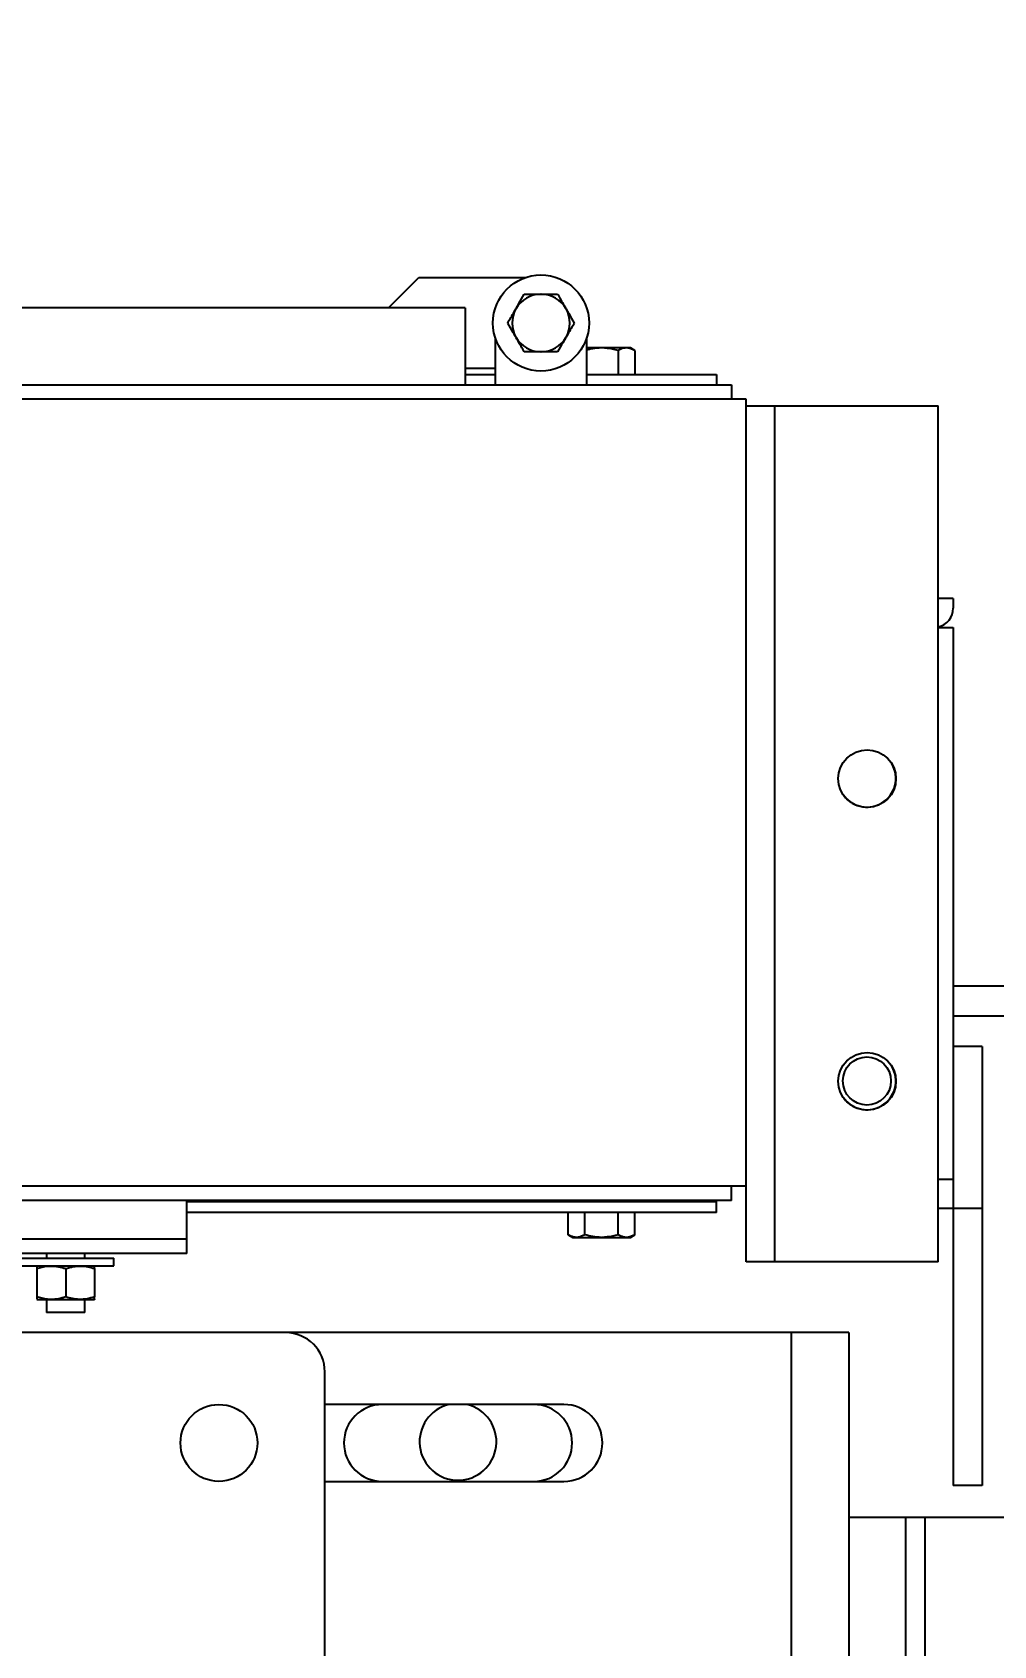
# Model space of a CAD drawing. Header units: millimetres. Extents: x 1293 to 41893, y 1011 to 26911.
# Drawn here: x 13553.6 to 13765.4, y 15228.9 to 15584.3 of the extents above; entities that cross this region are included whole.
import ezdxf

# ---------------------------------------------------------------- set-up
doc = ezdxf.new("R2010")
doc.units = ezdxf.units.MM
doc.header["$LTSCALE"] = 50
doc.layers.add('CAPA_1', color=7, linetype='Continuous')
doc.layers.add('STRUC', color=4, linetype='Continuous')
doc.styles.add('SLDTEXTSTYLE0', font='TXT', dxfattribs={"width": 0.75})
doc.dimstyles.new('SLDDIMSTYLE0', dxfattribs={"dimtxt": 100, "dimasz": 100, "dimexe": 0, "dimexo": 0.0625, "dimgap": 25, "dimtad": 2, "dimdec": 0, "dimlfac": 1.5, "dimrnd": 1e-09, "dimzin": 12, "dimdsep": 46, "dimtxsty": 'SLDTEXTSTYLE0', "dimsah": 1, "dimcen": 0.09, "dimadec": 0, "dimazin": 3, "dimtfac": 1, "dimtdec": 0, "dimtofl": 0, "dimtmove": 0, "dimatfit": 3, "dimfxl": 1, "dimfrac": 2, "dimtolj": 1, "dimtzin": 12, "dimarcsym": 0})

# ---------------------------------------------------------------- blocks, each defined once
blk = doc.blocks.new('_D_18')
at = {"layer": 'CAPA_1', "transparency": 16777216}
for p, q in [((6530.12, 15837.67), (6530.12, 16976.53)), ((16745.16, 15322.37), (16745.16, 16976.53)), ((6530.12, 16926.53), (16745.16, 16926.53))]:
    blk.add_line(p, q, dxfattribs=at)
for points in [[(6530.12, 16926.53), (6630.12, 16911.14), (6630.12, 16941.91)], [(16745.16, 16926.53), (16645.16, 16941.91), (16645.16, 16911.14)]]:
    blk.add_solid(points, dxfattribs=at)
at = {"layer": 'CAPA_1', "transparency": 16777216, "insert": (11452.92, 17055.44), "char_height": 100, "attachment_point": 1, "style": 'SLDTEXTSTYLE0'}
blk.add_mtext('15323', dxfattribs=at)

msp = doc.modelspace()

# ---------------------------------------------------------------- linework, layer by layer
at = {"color": 7, "linetype": 'Continuous', "lineweight": 25}
for p, q in [((13632.0721537, 15523.598636), (13638.7388204, 15530.2653026)), ((13638.7388204, 15530.2653026), (13662.2070499, 15530.2653026)), ((13665.7244187, 15526.6153026), (13665.6198887, 15526.6153026)), ((13649.0054871, 15523.598636), (13299.6721537, 15523.598636)), ((13649.0054871, 15523.598636), (13649.0054871, 15506.6653026)), ((13660.1990249, 15523.4855654), (13660.1467599, 15523.3950398)), ((13671.1975475, 15523.3950398), (13671.1452825, 15523.4855654)), ((13655.6721537, 15506.6653026), (13655.6721537, 15516.8001988)), ((13660.1467599, 15517.1355654), (13660.1990249, 15517.0450398)), ((13671.1452825, 15517.0450398), (13671.1975475, 15517.1355654)), ((13675.6721537, 15516.8001988), (13675.6721537, 15506.6653026)), ((13665.6198887, 15513.9153026), (13665.7244187, 15513.9153026)), ((13685.3557022, 15514.7729826), (13675.6721537, 15514.7729826)), ((13682.6716613, 15514.2059477), (13682.6716613, 15508.9513026)), ((13686.3378355, 15514.2059477), (13685.3557022, 15514.7729826)), ((13686.3378355, 15514.2059477), (13686.3378355, 15508.9513026)), ((13655.6721537, 15510.2653026), (13649.0054871, 15510.2653026)), ((13649.0054871, 15508.9513026), (13655.6721537, 15508.9513026)), ((13675.6721537, 15508.9513026), (13704.3388204, 15508.9513026)), ((13704.3388204, 15508.9513026), (13704.3388204, 15506.6653026)), ((11160.0054871, 15506.6653026), (13707.6721537, 15506.6653026)), ((13707.6721537, 15506.6653026), (13707.6721537, 15503.4903026)), ((13710.8471537, 15503.4903026), (11156.8304871, 15503.4903026)), ((13710.8471537, 15313.4919693), (13710.8471537, 15503.4903026)), ((13710.8471537, 15501.998636), (13753.1804871, 15501.998636)), ((13717.1971537, 15313.4919693), (13717.1971537, 15501.998636)), ((13753.1804871, 15313.4919693), (13753.1804871, 15501.998636)), ((13756.4601497, 15374.2452064), (14284.393483, 15374.2452064)), ((13710.8471537, 15330.1569693), (11156.8304871, 15330.1569693)), ((13707.6721537, 15326.9819693), (13707.6721537, 15330.1569693)), ((13707.6721537, 15326.9819693), (11160.0054871, 15326.9819693)), ((13587.6721537, 15315.3403026), (13587.6721537, 15326.9819693)), ((13704.3388204, 15326.6653026), (13587.6721537, 15326.6653026)), ((13704.3388204, 15324.3793026), (13587.6721537, 15324.3793026)), ((13671.6731386, 15319.4413242), (13671.6731386, 15324.3793026)), ((13674.7721537, 15326.9819693), (13674.7721537, 15326.6653026)), ((13675.3393129, 15319.4413242), (13675.3393129, 15324.3793026)), ((13682.6716613, 15319.4413242), (13682.6716613, 15324.3793026)), ((13683.2388204, 15326.6653026), (13683.2388204, 15326.9819693)), ((13686.3378355, 15319.4413242), (13686.3378355, 15324.3793026)), ((13704.3388204, 15324.3793026), (13704.3388204, 15326.9819693)), ((13587.6721537, 15318.5153026), (13161.0054871, 15318.5153026)), ((13671.6731386, 15319.4413242), (13672.655272, 15318.8742893)), ((13672.655272, 15318.8742893), (13685.3557022, 15318.8742893)), ((13685.3557022, 15318.8742893), (13686.3378355, 15319.4413242)), ((13587.6721537, 15315.3403026), (13161.0054871, 15315.3403026)), ((13550.4221537, 15314.2819693), (13571.5888204, 15314.2819693)), ((13556.7721537, 15315.3403026), (13556.7721537, 15314.2819693)), ((13565.2388204, 15314.2819693), (13565.2388204, 15315.3403026)), ((13571.5888204, 15312.588636), (13571.5888204, 15314.2819693)), ((13753.1804871, 15313.4919693), (13710.8471537, 15313.4919693)), ((13550.4221537, 15312.588636), (13571.5888204, 15312.588636)), ((13554.6554871, 15311.9940938), (13554.6554871, 15305.7748448)), ((13561.0060459, 15311.9940938), (13561.0060459, 15305.7748448)), ((13567.3554871, 15312.561315), (13567.3081657, 15312.588636)), ((13567.3554871, 15311.99428), (13567.3554871, 15305.7746586)), ((13554.6554871, 15305.2076236), (13554.7028084, 15305.1803026)), ((13554.7028084, 15305.1803026), (13567.2946503, 15305.1803026)), ((13556.7721537, 15305.1803026), (13556.7721537, 15302.3153026)), ((13565.2388204, 15302.3153026), (13556.7721537, 15302.3153026)), ((13565.2388204, 15302.3153026), (13565.2388204, 15305.1803026)), ((13733.4434895, 15297.9013026), (13473.0768228, 15297.9013026)), ((13720.7434895, 15297.9013026), (13720.7434895, 14644.6293026)), ((13733.4434895, 15297.9013026), (13733.4434895, 15102.9319693)), ((13618.0768228, 15204.6293026), (13618.0768228, 15289.234636)), ((13670.7434895, 15282.0653026), (13618.0768228, 15282.0653026)), ((13618.0768228, 15265.1319693), (13670.7434895, 15265.1319693))]:
    msp.add_line(p, q, dxfattribs=at)
for centre, radius in [((13665.6721537, 15520.2653026), 10.5833333), ((13737.5138204, 15419.9119693), 6.35), ((13737.5138204, 15353.2453026), 6.35), ((13594.7434895, 15273.598636), 8.4666667)]:
    msp.add_circle(centre, radius, dxfattribs=at)
for centre, radius, start, end in [((13665.6721537, 15520.2653026), 6.3502151, 90.471574246, 149.528425754), ((13665.6721537, 15520.2653026), 6.3502151, 30.471574246, 89.528425754), ((13665.6721537, 15520.2653026), 6.3502151, 150.471574246, 209.528425754), ((13665.6721537, 15520.2653026), 6.3502151, 330.471574246, 29.528425754), ((13665.6721537, 15520.2653026), 6.3502151, 210.471574246, 269.528425754), ((13665.6721537, 15520.2653026), 6.3502151, 270.471574246, 329.528425754), ((13609.4101562, 15289.234636), 8.6666667, 0, 90), ((13630.7434895, 15273.598636), 8.4666667, 90, 270), ((13664.0768228, 15273.598636), 8.4666667, 270, 90), ((13670.7434895, 15273.598636), 8.4666667, 270, 90)]:
    msp.add_arc(centre, radius, start, end, dxfattribs=at)
for points, knots in [([(13660.1990249, 15523.4855654), (13660.4041432, 15523.8408408), (13661.0160857, 15524.9007562), (13661.6106852, 15525.9306327), (13662.0059795, 15526.6153026)], [0, 0, 0, 0, 0.3351922062, 1, 1, 1, 1]), ([(13662.0059795, 15526.6153026), (13662.4306534, 15526.6153026), (13663.6116315, 15526.6153026), (13664.8358763, 15526.6153026), (13665.6198887, 15526.6153026)], [0, 0, 0, 0, 0.3595950484, 1, 1, 1, 1]), ([(13665.7244187, 15526.6153026), (13666.3483193, 15526.6153026), (13667.5728074, 15526.6153026), (13668.7573386, 15526.6153026), (13669.3383279, 15526.6153026)], [0, 0, 0, 0, 0.5095195514, 1, 1, 1, 1]), ([(13669.3383279, 15526.6153026), (13669.4525774, 15526.4174168), (13670.0408494, 15525.3984998), (13670.6524567, 15524.3391649), (13671.1452825, 15523.4855654)], [0, 0, 0, 0, 0.1942119601, 1, 1, 1, 1]), ([(13658.3398053, 15520.2653026), (13658.4540548, 15520.4631885), (13659.0423268, 15521.4821055), (13659.6539341, 15522.5414404), (13660.1467599, 15523.3950398)], [0, 0, 0, 0, 0.1942119601, 1, 1, 1, 1]), ([(13671.1975475, 15523.3950398), (13671.4026659, 15523.0397644), (13672.0146083, 15521.9798491), (13672.6092078, 15520.9499726), (13673.0045022, 15520.2653026)], [0, 0, 0, 0, 0.3351922062, 1, 1, 1, 1]), ([(13660.1467599, 15517.1355654), (13659.9416416, 15517.4908408), (13659.3296992, 15518.5507562), (13658.7350997, 15519.5806327), (13658.3398053, 15520.2653026)], [0, 0, 0, 0, 0.3351922062, 1, 1, 1, 1]), ([(13673.0045022, 15520.2653026), (13672.8902527, 15520.0674168), (13672.3019807, 15519.0484998), (13671.6903734, 15517.9891649), (13671.1975475, 15517.1355654)], [0, 0, 0, 0, 0.1942119601, 1, 1, 1, 1]), ([(13662.0059795, 15513.9153026), (13661.8917301, 15514.1131885), (13661.3034581, 15515.1321055), (13660.6918508, 15516.1914404), (13660.1990249, 15517.0450398)], [0, 0, 0, 0, 0.19421196006, 1, 1, 1, 1]), ([(13671.1452825, 15517.0450398), (13670.9401642, 15516.6897644), (13670.3282218, 15515.6298491), (13669.7336223, 15514.5999726), (13669.3383279, 15513.9153026)], [0, 0, 0, 0, 0.3351922062, 1, 1, 1, 1]), ([(13665.6198887, 15513.9153026), (13664.9959881, 15513.9153026), (13663.7715001, 15513.9153026), (13662.5869689, 15513.9153026), (13662.0059795, 15513.9153026)], [0, 0, 0, 0, 0.5095195514, 1, 1, 1, 1]), ([(13669.3383279, 15513.9153026), (13668.9136541, 15513.9153026), (13667.7326759, 15513.9153026), (13666.5084312, 15513.9153026), (13665.7244187, 15513.9153026)], [0, 0, 0, 0, 0.3595950484, 1, 1, 1, 1]), ([(13678.9532221, 15514.7729826), (13678.3289663, 15514.7428314), (13677.2179065, 15514.6891679), (13676.1430816, 15514.4065561), (13675.6721537, 15514.2827314)], [0, 0, 0, 0, 0.56185615, 1, 1, 1, 1]), ([(13682.6716613, 15514.2059477), (13682.2469874, 15514.3221049), (13681.0660093, 15514.6451271), (13679.8417645, 15514.7230685), (13679.0577521, 15514.7729826)], [0, 0, 0, 0, 0.3595950484, 1, 1, 1, 1]), ([(13684.4786159, 15514.7729826), (13684.2734975, 15514.758273), (13683.6615551, 15514.7143889), (13683.0669556, 15514.4089835), (13682.6716613, 15514.2059477)], [0, 0, 0, 0, 0.3351922062, 1, 1, 1, 1]), ([(13686.3378355, 15514.2059477), (13686.223586, 15514.2701695), (13685.635314, 15514.6008484), (13685.0237067, 15514.696172), (13684.5308809, 15514.7729826)], [0, 0, 0, 0, 0.1942119601, 1, 1, 1, 1]), ([(13673.4800933, 15318.8742893), (13673.2749749, 15318.8889989), (13672.6630325, 15318.9328831), (13672.068433, 15319.2382884), (13671.6731386, 15319.4413242)], [0, 0, 0, 0, 0.3351922062, 1, 1, 1, 1]), ([(13675.3393129, 15319.4413242), (13675.2250634, 15319.3771024), (13674.6367914, 15319.0464235), (13674.0251841, 15318.9510999), (13673.5323583, 15318.8742893)], [0, 0, 0, 0, 0.1942119601, 1, 1, 1, 1]), ([(13678.9532221, 15318.8742893), (13678.3293215, 15318.9066846), (13677.1048334, 15318.9702647), (13675.9203022, 15319.2863101), (13675.3393129, 15319.4413242)], [0, 0, 0, 0, 0.5095195514, 1, 1, 1, 1]), ([(13682.6716613, 15319.4413242), (13682.2469874, 15319.3251671), (13681.0660093, 15319.0021449), (13679.8417645, 15318.9242034), (13679.0577521, 15318.8742893)], [0, 0, 0, 0, 0.3595950484, 1, 1, 1, 1]), ([(13684.4786159, 15318.8742893), (13684.2734975, 15318.8889989), (13683.6615551, 15318.9328831), (13683.0669556, 15319.2382884), (13682.6716613, 15319.4413242)], [0, 0, 0, 0, 0.3351922062, 1, 1, 1, 1]), ([(13686.3378355, 15319.4413242), (13686.223586, 15319.3771024), (13685.635314, 15319.0464235), (13685.0237067, 15318.9510999), (13684.5308809, 15318.8742893)], [0, 0, 0, 0, 0.1942119601, 1, 1, 1, 1]), ([(13554.6554871, 15312.541139), (13554.6554871, 15312.547672), (13554.6554871, 15312.5975192), (13554.6554871, 15312.4149596), (13554.6554871, 15312.1352367), (13554.6554871, 15311.9940938)], [0, 0, 0, 0, 0.0695277356, 0.5305013379, 1, 1, 1, 1]), ([(13554.6554871, 15311.9940938), (13555.4220837, 15312.2115463), (13556.7110354, 15312.5771699), (13558.5957914, 15312.5754363), (13559.9445691, 15312.3283499), (13560.7407363, 15312.077639), (13561.0060459, 15311.9940938)], [0, 0, 0, 0, 0.3661794341, 0.6156922034, 0.8719357593, 1, 1, 1, 1]), ([(13561.0060459, 15311.9940938), (13561.557157, 15312.1579183), (13562.6713296, 15312.4891197), (13564.3220764, 15312.6103022), (13565.9000303, 15312.432517), (13566.8673803, 15312.1412486), (13567.3554871, 15311.99428)], [0, 0, 0, 0, 0.2646176718, 0.5349733347, 0.76535622725, 1, 1, 1, 1]), ([(13567.3554871, 15311.99428), (13567.3554871, 15312.1645213), (13567.3554871, 15312.4861824), (13567.3554871, 15312.5234678), (13567.3554871, 15312.5410197)], [0, 0, 0, 0, 0.529256723, 1, 1, 1, 1]), ([(13561.0060459, 15305.7748448), (13560.7407321, 15305.6912974), (13559.957845, 15305.4447658), (13558.6098378, 15305.1949882), (13556.7244541, 15305.1880056), (13555.4220818, 15305.5574089), (13554.6554871, 15305.7748448)], [0, 0, 0, 0, 0.1280647744, 0.377893031, 0.6338190398, 1, 1, 1, 1]), ([(13554.6554871, 15305.7748448), (13554.6554871, 15305.6045747), (13554.6554871, 15305.2828152), (13554.6554871, 15305.2454692), (13554.6554871, 15305.2278861)], [0, 0, 0, 0, 0.529184393, 1, 1, 1, 1]), ([(13567.3554871, 15305.7746586), (13566.8043943, 15305.610866), (13565.6902575, 15305.2797289), (13564.0395293, 15305.1586454), (13562.4615587, 15305.3365219), (13561.4941713, 15305.6278475), (13561.0060459, 15305.7748448)], [0, 0, 0, 0, 0.2646061211, 0.5349506065, 0.7653448938, 1, 1, 1, 1]), ([(13567.3554871, 15305.2277666), (13567.3554871, 15305.2212436), (13567.3554871, 15305.1713906), (13567.3554871, 15305.3538859), (13567.3554871, 15305.6335469), (13567.3554871, 15305.7746586)], [0, 0, 0, 0, 0.0694050097, 0.5304391431, 1, 1, 1, 1])]:
    msp.add_open_spline(points, degree=3, knots=knots, dxfattribs=at)
at = {"layer": 'STRUC', "linetype": 'Continuous', "lineweight": 25}
for p, q in [((13756.4601497, 15459.5785398), (13753.1804871, 15459.5785398)), ((13756.4601497, 15459.5785398), (13756.4601497, 15457.4618731)), ((13753.1804871, 15453.2285398), (13756.4601497, 15453.2285398)), ((13756.4601497, 15453.2285398), (13756.4601497, 15264.2452064)), ((14284.1836257, 15367.5785398), (13756.4601497, 15367.5785398)), ((13762.8101497, 15360.9118731), (13756.4601497, 15360.9118731)), ((13762.8101497, 15360.9118731), (13762.8101497, 15264.2452064)), ((13756.4601497, 15331.5952064), (13753.1804871, 15331.5952064)), ((13762.8101497, 15325.2452064), (13753.1804871, 15325.2452064)), ((13762.8101497, 15264.2452064), (13756.4601497, 15264.2452064)), ((14280.1601497, 15257.1732064), (13733.4434895, 15257.1732064)), ((13746.0241497, 15161.2631092), (13746.0241497, 15257.1732064)), ((13750.257483, 15161.2631092), (13750.257483, 15257.1732064))]:
    msp.add_line(p, q, dxfattribs=at)
msp.add_circle((13737.4601497, 15353.3185398), 5.2916667, dxfattribs=at)
for centre, radius, start, end in [((13752.2268163, 15457.4618731), 4.2333333, 283.019140914, 0), ((13737.4601497, 15419.9852064), 6.35, 216.644818889, 35.82569755), ((13737.4601497, 15353.3185398), 6.35, 216.645100661, 35.825413212), ((13647.3961497, 15273.8398731), 8.4666667, 103.710083775, 76.289943075)]:
    msp.add_arc(centre, radius, start, end, dxfattribs=at)

# ---------------------------------------------------------------- dimensions: what is measured, and where the dimension line sits
at = {"layer": 'CAPA_1'}
dim = msp.add_linear_dim(base=(16745.1618891, 16926.5285398), p1=(6530.1246702, 15774.167696), p2=(16745.1618891, 15258.8741626), dimstyle='SLDDIMSTYLE0', dxfattribs=at)
dim.commit()
dim.dimension.update_dxf_attribs({"geometry": '_D_18', "text_midpoint": (11637.6432797, 16926.5285398), "dimtype": 160})

doc.saveas('drawing.dxf')
